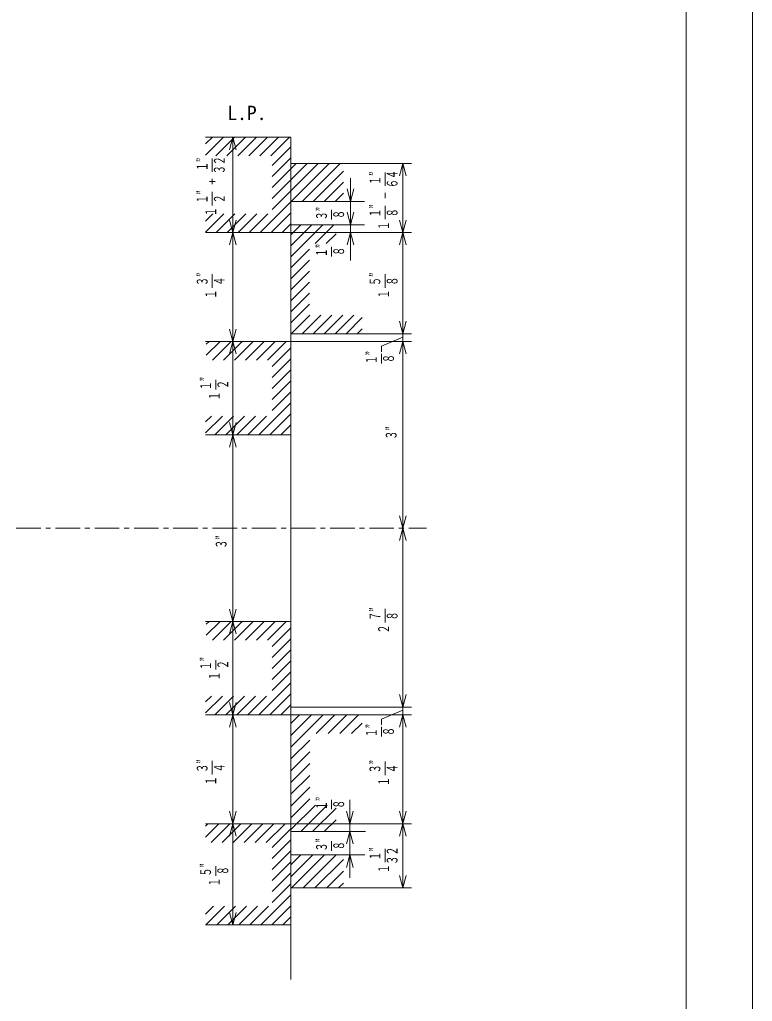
# Model space of a CAD drawing. Units: millimetres, scale not verified. Extents: x -803 to 803, y -568 to 568.
# Drawn here: x 503.8 to 802.6, y -186.6 to 214.1 of the extents above; entities that cross this region are included whole.
import ezdxf
from ezdxf.enums import TextEntityAlignment as Align

# ---------------------------------------------------------------- set-up
doc = ezdxf.new("R2010")
doc.units = ezdxf.units.MM
doc.header["$LTSCALE"] = 2
doc.linetypes.add('CHAIN1', pattern=[8, 5, -1, 1, -1])
for name, color, linetype, lineweight in [('0-0_0', 3, 'Continuous', 18), ('0-1_芯', 4, 'CHAIN1', 18), ('0-2_寸法', 2, 'Continuous', 18)]:
    doc.layers.add(name, color=color, linetype=linetype, lineweight=lineweight)
doc.styles.add('ＭＳ ゴシック', font='')
doc.styles.get('ＭＳ ゴシック').set_extended_font_data('MS Gothic')

msp = doc.modelspace()

# ---------------------------------------------------------------- linework, layer by layer
at = {"layer": '0-0_0'}
for p, q in [((802.582, -567.675), (802.582, 567.675)), ((775.568, -540.675), (775.568, 540.675)), ((579.615, 163.328), (582.371, 166.084)), ((579.615, 158.837), (586.861, 166.084)), ((583.732, 158.464), (591.352, 166.084)), ((588.222, 158.464), (595.842, 166.084)), ((592.712, 158.464), (600.332, 166.084)), ((597.202, 158.464), (604.822, 166.084)), ((601.692, 158.464), (609.312, 166.084)), ((606.182, 158.464), (613.802, 166.084)), ((606.761, 154.553), (614.381, 162.173)), ((606.761, 150.063), (614.381, 157.683)), ((606.761, 145.573), (616.557, 155.368)), ((606.761, 141.082), (621.047, 155.368)), ((606.761, 136.592), (625.537, 155.368)), ((614.549, 139.89), (630.027, 155.368)), ((619.039, 139.89), (634.517, 155.368)), ((623.529, 139.89), (635.828, 152.189)), ((628.02, 139.89), (635.828, 147.699)), ((632.51, 139.89), (635.828, 143.209)), ((601.849, 127.19), (614.381, 139.722)), ((579.615, 131.897), (582.528, 134.81)), ((579.615, 127.407), (587.019, 134.81)), ((583.889, 127.19), (591.509, 134.81)), ((588.379, 127.19), (595.999, 134.81)), ((592.869, 127.19), (600.489, 134.81)), ((597.359, 127.19), (604.979, 134.81)), ((606.339, 127.19), (614.381, 135.232)), ((610.829, 127.19), (614.381, 130.742)), ((614.381, 126.252), (618.495, 130.365)), ((614.381, 121.762), (622.985, 130.365)), ((614.381, 117.272), (627.475, 130.365)), ((624.345, 122.745), (631.965, 130.365)), ((628.835, 122.745), (632.803, 126.713)), ((614.381, 112.781), (622.001, 120.401)), ((614.381, 108.291), (622.001, 115.911)), ((614.381, 103.801), (622.001, 111.421)), ((614.381, 99.311), (622.001, 106.931)), ((614.381, 94.821), (622.001, 102.441)), ((614.381, 90.331), (622.001, 97.951)), ((614.456, 85.915), (622.076, 93.535)), ((618.946, 85.915), (626.566, 93.535)), ((623.436, 85.915), (631.056, 93.535)), ((627.926, 85.915), (635.546, 93.535)), ((632.416, 85.915), (640.036, 93.535)), ((636.906, 85.915), (643.439, 92.448)), ((641.396, 85.915), (643.439, 87.958)), ((579.881, 81.607), (581.014, 82.74)), ((579.881, 77.117), (585.504, 82.74)), ((582.374, 75.12), (589.994, 82.74)), ((586.864, 75.12), (594.484, 82.74)), ((591.354, 75.12), (598.974, 82.74)), ((595.845, 75.12), (603.465, 82.74)), ((600.335, 75.12), (607.955, 82.74)), ((604.825, 75.12), (612.445, 82.74)), ((606.761, 72.566), (614.381, 80.186)), ((606.761, 68.076), (614.381, 75.696)), ((606.761, 63.586), (614.381, 71.206)), ((606.761, 59.096), (614.381, 66.716)), ((606.761, 54.606), (614.381, 62.226)), ((601.286, 44.64), (614.381, 57.736)), ((579.615, 49.91), (581.962, 52.258)), ((579.615, 45.42), (586.453, 52.258)), ((583.325, 44.64), (590.943, 52.258)), ((587.815, 44.64), (595.433, 52.258)), ((592.305, 44.64), (599.923, 52.258)), ((596.796, 44.64), (604.413, 52.258)), ((605.776, 44.64), (614.381, 53.246)), ((610.266, 44.64), (614.381, 48.755)), ((579.881, -32.693), (581.014, -31.56)), ((579.881, -37.183), (585.504, -31.56)), ((582.374, -39.18), (589.994, -31.56)), ((586.864, -39.18), (594.484, -31.56)), ((591.354, -39.18), (598.974, -31.56)), ((595.845, -39.18), (603.465, -31.56)), ((600.335, -39.18), (607.955, -31.56)), ((604.825, -39.18), (612.445, -31.56)), ((606.761, -41.734), (614.381, -34.114)), ((606.761, -46.224), (614.381, -38.604)), ((606.761, -50.714), (614.381, -43.094)), ((606.761, -55.204), (614.381, -47.584)), ((606.761, -59.694), (614.381, -52.074)), ((601.286, -69.66), (614.381, -56.564)), ((579.615, -64.39), (581.962, -62.042)), ((579.615, -68.88), (586.453, -62.042)), ((583.325, -69.66), (590.943, -62.042)), ((587.815, -69.66), (595.433, -62.042)), ((592.305, -69.66), (599.923, -62.042)), ((596.796, -69.66), (604.413, -62.042)), ((605.776, -69.66), (614.381, -61.054)), ((610.266, -69.66), (614.381, -65.545)), ((614.381, -82.826), (627.547, -69.66)), ((614.381, -78.018), (622.739, -69.66)), ((614.381, -73.209), (617.931, -69.66)), ((624.736, -77.28), (632.356, -69.66)), ((629.544, -77.28), (637.164, -69.66)), ((634.352, -77.28), (641.972, -69.66)), ((639.161, -77.28), (643.439, -73.002)), ((614.381, -87.634), (622.076, -79.94)), ((614.381, -92.443), (622.076, -84.748)), ((614.381, -97.251), (622.076, -89.557)), ((614.381, -102.059), (622.076, -94.365)), ((614.381, -106.868), (622.076, -99.173)), ((614.381, -111.676), (622.076, -103.982)), ((614.381, -116.484), (624.376, -106.49)), ((618.389, -117.285), (629.184, -106.49)), ((623.197, -117.285), (632.803, -107.679)), ((579.615, -115.06), (580.565, -114.11)), ((579.615, -119.55), (585.056, -114.11)), ((581.926, -121.73), (589.546, -114.11)), ((586.416, -121.73), (594.036, -114.11)), ((590.906, -121.73), (598.526, -114.11)), ((595.396, -121.73), (603.016, -114.11)), ((599.886, -121.73), (607.506, -114.11)), ((604.376, -121.73), (611.996, -114.11)), ((628.006, -117.285), (632.803, -112.487)), ((606.761, -123.835), (614.381, -116.215)), ((606.761, -128.325), (614.381, -120.705)), ((606.761, -132.815), (614.381, -125.195)), ((614.381, -135.718), (623.289, -126.81)), ((614.381, -130.909), (618.481, -126.81)), ((614.604, -140.304), (628.097, -126.81)), ((619.412, -140.304), (632.906, -126.81)), ((606.761, -137.305), (614.381, -129.685)), ((624.22, -140.304), (635.828, -128.695)), ((606.761, -141.796), (614.381, -134.176)), ((629.029, -140.304), (635.828, -133.504)), ((606.761, -146.286), (614.381, -138.666)), ((633.837, -140.304), (635.828, -138.312)), ((602.152, -155.385), (614.381, -143.156)), ((579.615, -150.981), (582.831, -147.765)), ((579.702, -155.385), (587.322, -147.765)), ((584.192, -155.385), (591.812, -147.765)), ((588.682, -155.385), (596.302, -147.765)), ((593.172, -155.385), (600.792, -147.765)), ((597.662, -155.385), (605.282, -147.765)), ((606.642, -155.385), (614.381, -147.646)), ((611.133, -155.385), (614.381, -152.136))]:
    msp.add_line(p, q, dxfattribs=at)
at = {"layer": '0-1_芯'}
msp.add_line((-601.572, 6.54), (669.642, 6.54), dxfattribs=at)
at = {"layer": '0-2_寸法'}
for p, q in [((579.615, 166.084), (614.381, 166.084)), ((590.759, 166.084), (589.398, 161.004)), ((590.759, 166.084), (592.12, 161.004)), ((590.759, -155.385), (590.759, 166.084)), ((614.381, -177.61), (614.381, 166.084)), ((582.346, 151.9), (582.346, 157.427)), ((614.381, 155.368), (663.539, 155.368)), ((660.098, 155.368), (658.737, 150.288)), ((660.098, -140.304), (660.098, 155.368)), ((660.098, 155.368), (661.46, 150.288)), ((582.346, 146.869), (582.346, 149.134)), ((638.7, 115.732), (638.7, 149.422)), ((652.803, 146.228), (652.803, 151.755)), ((583.479, 148.001), (581.214, 148.001)), ((638.7, 139.89), (637.339, 144.97)), ((638.7, 139.89), (640.061, 144.97)), ((582.346, 138.258), (582.346, 143.785)), ((652.803, 141.197), (652.803, 143.462)), ((614.381, 139.89), (644.375, 139.89)), ((631.012, 132.51), (631.012, 136.419)), ((652.803, 132.586), (652.803, 138.113)), ((589.398, 122.11), (592.12, 132.27)), ((592.12, 122.11), (589.398, 132.27)), ((638.7, 130.365), (637.339, 135.445)), ((638.7, 130.365), (640.061, 135.445)), ((661.46, 132.27), (658.737, 122.11)), ((658.737, 132.27), (661.46, 122.11)), ((614.381, 130.365), (644.375, 130.365)), ((579.615, 127.19), (663.539, 127.19)), ((631.012, 117.462), (631.012, 121.371)), ((582.346, 104.647), (582.346, 110.174)), ((652.803, 104.663), (652.803, 110.19)), ((660.098, 85.915), (658.737, 90.995)), ((660.098, 85.915), (661.46, 90.995)), ((589.398, 77.66), (592.12, 87.82)), ((592.12, 77.66), (589.398, 87.82)), ((614.381, 85.915), (663.539, 85.915)), ((579.615, 82.74), (663.539, 82.74)), ((660.098, 82.74), (658.737, 77.66)), ((660.098, 82.74), (661.46, 77.66)), ((651.319, 73.713), (651.319, 77.622)), ((583.753, 63.118), (583.753, 67.027)), ((589.398, 39.56), (592.12, 49.72)), ((592.12, 39.56), (589.398, 49.72)), ((579.615, 44.64), (614.381, 44.64)), ((661.46, 11.62), (658.737, 1.46)), ((658.737, 11.62), (661.46, 1.46)), ((592.12, -36.64), (589.398, -26.48)), ((589.398, -36.64), (592.12, -26.48)), ((652.803, -31.956), (652.803, -26.429)), ((579.615, -31.56), (614.381, -31.56)), ((583.753, -51.182), (583.753, -47.273)), ((660.098, -66.485), (658.737, -61.405)), ((660.098, -66.485), (661.46, -61.405)), ((589.398, -74.74), (592.12, -64.58)), ((592.12, -74.74), (589.398, -64.58)), ((614.381, -66.485), (663.539, -66.485)), ((579.615, -69.66), (663.539, -69.66)), ((660.098, -69.66), (658.737, -74.74)), ((660.098, -69.66), (661.46, -74.74)), ((651.319, -78.499), (651.319, -74.59)), ((582.346, -93.998), (582.346, -88.471)), ((652.803, -94.268), (652.803, -88.741)), ((631.012, -108.2), (631.012, -104.291)), ((638.475, -136.111), (638.475, -104.336)), ((589.398, -119.19), (592.12, -109.03)), ((592.12, -119.19), (589.398, -109.03)), ((638.475, -114.11), (637.114, -109.03)), ((638.475, -114.11), (639.837, -109.03)), ((661.46, -109.03), (658.737, -119.19)), ((658.737, -109.03), (661.46, -119.19)), ((579.615, -114.11), (663.539, -114.11)), ((614.381, -117.285), (644.888, -117.285)), ((631.012, -125.106), (631.012, -121.198)), ((614.381, -126.81), (644.566, -126.81)), ((638.475, -126.81), (637.114, -131.89)), ((638.475, -126.81), (639.837, -131.89)), ((652.803, -129.842), (652.803, -124.315)), ((583.753, -135.319), (583.753, -131.41)), ((660.098, -140.304), (658.737, -135.224)), ((660.098, -140.304), (661.46, -135.224)), ((614.381, -140.304), (663.539, -140.304)), ((590.759, -155.385), (589.398, -150.305)), ((590.759, -155.385), (592.12, -150.305)), ((579.615, -155.385), (614.381, -155.385))]:
    msp.add_line(p, q, dxfattribs=at)
for points in [[(637.339, 122.11), (638.7, 127.19), (640.061, 122.11)], [(651.316, 78.51), (651.316, 80.774), (660.098, 84.52)], [(651.316, -73.702), (651.316, -71.438), (660.098, -67.692)], [(637.114, -122.365), (638.475, -117.285), (639.837, -122.365)]]:
    msp.add_lwpolyline(points, dxfattribs=at)

# ---------------------------------------------------------------- texts
at = {"layer": '0-2_寸法', "style": 'ＭＳ ゴシック'}
msp.add_text('L.P.', height=5.865, dxfattribs=at).set_placement((588.488, 171.337), align=Align.BOTTOM_LEFT)
at = {"layer": '0-2_寸法', "style": 'ＭＳ ゴシック', "width": 0.6}
for s, p in [('１”', (581.743, 152.259)), ('３２', (588.741, 151.011)), ('１”', (652.2, 146.587)), ('６４', (659.198, 145.339)), ('１”', (581.743, 138.981)), ('２', (588.741, 139.099)), ('１', (585.272, 133.778)), ('３”', (630.409, 132.176)), ('１”', (652.2, 133.31)), ('８', (637.407, 132.729)), ('８', (659.198, 133.427)), ('１', (655.729, 128.106)), ('１”', (630.409, 117.129)), ('８', (637.407, 117.681)), ('３”', (581.743, 105.371)), ('４', (588.741, 105.488)), ('５”', (652.2, 105.387)), ('８', (659.198, 105.504)), ('１', (585.272, 100.167)), ('１', (655.729, 100.183)), ('１”', (650.716, 73.38)), ('８', (657.714, 73.932)), ('１”', (583.15, 62.785)), ('２', (590.148, 63.337)), ('１', (586.678, 58.639)), ('３”', (658.821, 42.67)), ('３”', (589.503, -1.836)), ('７”', (652.2, -31.233)), ('８', (659.198, -31.115)), ('２', (655.729, -36.436)), ('１”', (583.15, -51.515)), ('２', (590.148, -50.963)), ('１', (586.678, -55.661)), ('１”', (650.716, -78.833)), ('８', (657.714, -78.281)), ('３”', (581.743, -93.275)), ('４', (588.741, -93.157)), ('３”', (652.2, -93.544)), ('４', (659.198, -93.427)), ('１', (585.272, -98.478)), ('１', (655.729, -98.748)), ('１”', (630.409, -108.533)), ('８', (637.407, -107.981)), ('３”', (630.409, -125.44)), ('８', (637.407, -124.888)), ('１”', (652.2, -129.118)), ('３２', (659.198, -130.801)), ('５”', (583.15, -135.653)), ('１', (655.729, -134.322)), ('８', (590.148, -135.1)), ('１', (586.678, -139.799))]:
    msp.add_text(s, height=4.399, rotation=90, dxfattribs=at).set_placement(p, align=Align.BOTTOM_LEFT)

doc.saveas('drawing.dxf')
